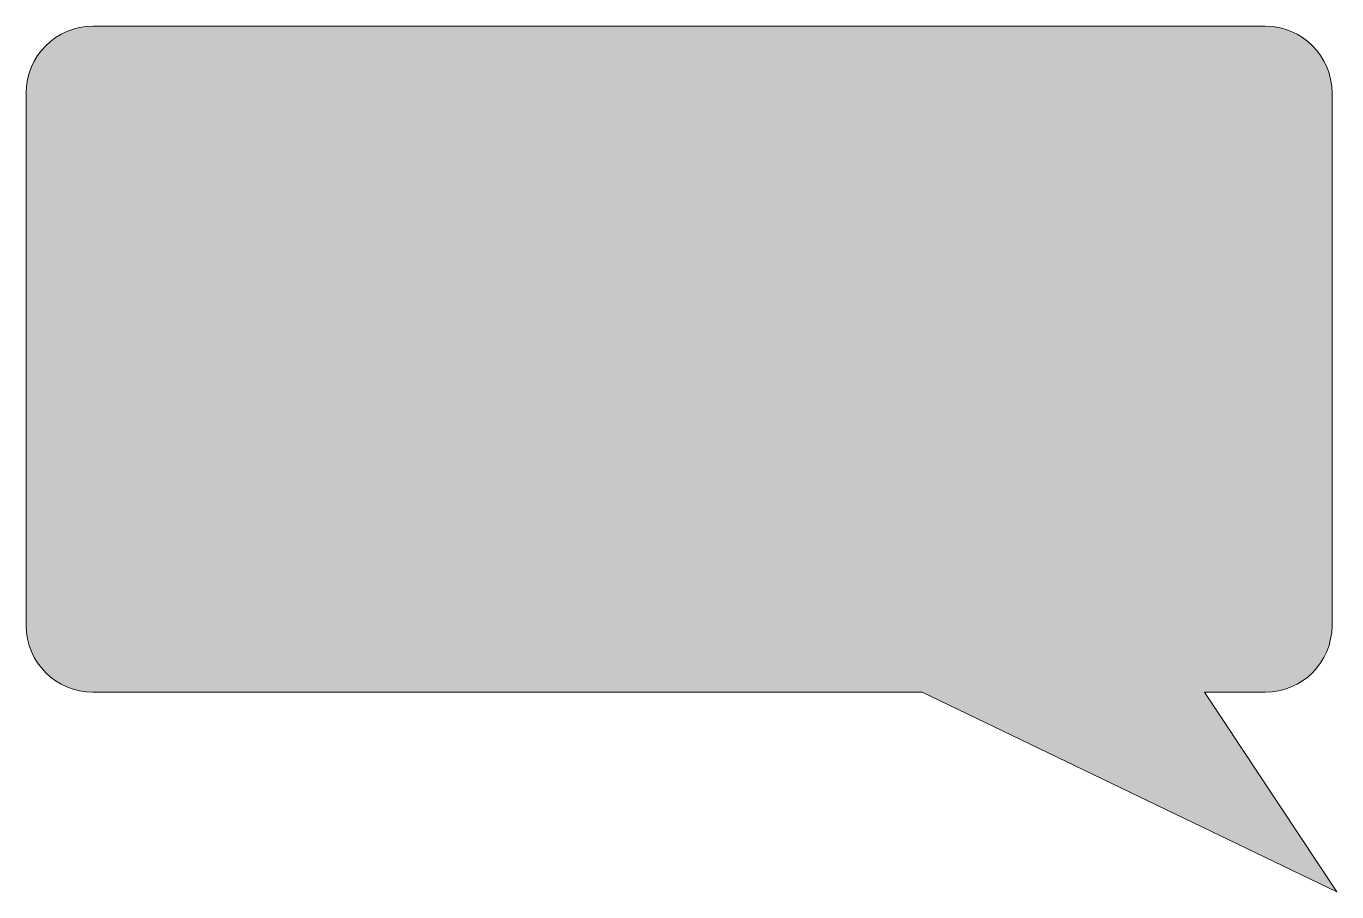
# Model space of a CAD drawing. Header units: inches. Extents: x 0 to 102, y 0 to 67.
import ezdxf

# ---------------------------------------------------------------- set-up
doc = ezdxf.new("R2010")
doc.units = ezdxf.units.IN
doc.header["$MEASUREMENT"] = 0
doc.layers.add('Layer 1', color=7, linetype='Continuous')

msp = doc.modelspace()

# ---------------------------------------------------------------- hatches: boundary and pattern name
at = {"layer": 'Layer 1', "true_color": 0x57b6dd}
h = msp.add_hatch(color=143, dxfattribs=at)
h.dxf.hatch_style = 2
edge = h.paths.add_edge_path()
edge.add_spline(control_points=[(101.6, 0), (101.6, 0), (91.34, 15.47), (91.34, 15.47), (91.34, 15.47), (96.06, 15.47), (96.06, 15.47), (98.92, 15.47), (101.23, 17.78), (101.23, 20.64), (101.23, 20.64), (101.23, 61.93), (101.23, 61.93), (101.23, 64.78), (98.92, 67.1), (96.06, 67.1), (96.06, 67.1), (5.17, 67.1), (5.17, 67.1), (2.31, 67.1), (0, 64.78), (0, 61.93), (0, 61.93), (0, 20.64), (0, 20.64), (0, 17.78), (2.31, 15.47), (5.17, 15.47), (5.17, 15.47), (69.46, 15.47), (69.46, 15.47), (69.46, 15.47), (101.6, 0), (101.6, 0)], knot_values=[0, 0, 0, 0, 1, 1, 1, 2, 2, 2, 3, 3, 3, 4, 4, 4, 5, 5, 5, 6, 6, 6, 7, 7, 7, 8, 8, 8, 9, 9, 9, 10, 10, 10, 11, 11, 11, 11], degree=3, periodic=1)

# ---------------------------------------------------------------- linework, layer by layer
at = {"layer": 'Layer 1', "lineweight": 0}
msp.add_open_spline([(101.6, 0), (101.6, 0), (91.34, 15.47), (91.34, 15.47), (91.34, 15.47), (96.06, 15.47), (96.06, 15.47), (98.92, 15.47), (101.23, 17.78), (101.23, 20.64), (101.23, 20.64), (101.23, 61.93), (101.23, 61.93), (101.23, 64.78), (98.92, 67.1), (96.06, 67.1), (96.06, 67.1), (5.17, 67.1), (5.17, 67.1), (2.31, 67.1), (0, 64.78), (0, 61.93), (0, 61.93), (0, 20.64), (0, 20.64), (0, 17.78), (2.31, 15.47), (5.17, 15.47), (5.17, 15.47), (69.46, 15.47), (69.46, 15.47), (69.46, 15.47), (101.6, 0), (101.6, 0)], degree=3, knots=[0, 0, 0, 0, 1, 1, 1, 2, 2, 2, 3, 3, 3, 4, 4, 4, 5, 5, 5, 6, 6, 6, 7, 7, 7, 8, 8, 8, 9, 9, 9, 10, 10, 10, 11, 11, 11, 11], dxfattribs=at)

doc.saveas('drawing.dxf')
